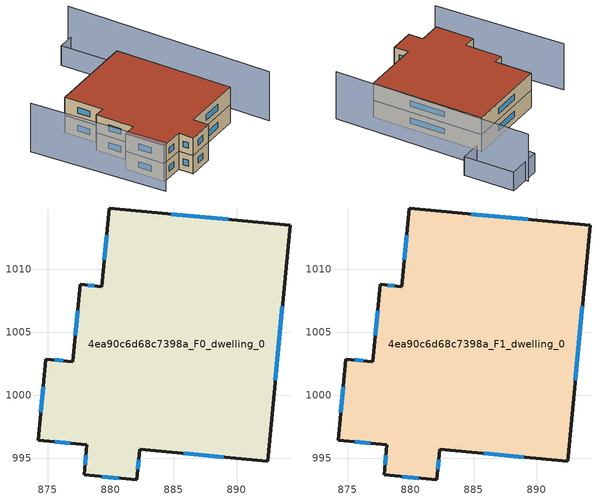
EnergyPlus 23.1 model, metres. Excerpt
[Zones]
4ea90c6d68c7398a_F0_dwelling_0
 floor ground (EU_floor_Construction): 894.23,1013.5 892.47,994.77 882.31,995.73 882.08,993.3 877.9,993.7 878.12,996.09 874.24,996.45 874.85,1002.88 877,1002.67 877.58,1008.8 879.31,1008.63 879.89,1014.85 z0
 wall outside (EU_wall_Construction): 894.23,1013.5 879.89,1014.85 879.31,1008.63 877.58,1008.8 877,1002.67 874.85,1002.88 874.24,996.45 878.12,996.09 877.9,993.7 882.08,993.3 882.31,995.73 892.47,994.77 894.23,1013.5 z0:3
 window (EU_Window_Construction): 889.32,1013.96 884.8,1014.39 / 893.07,1001.18 893.63,1007.08 / 885.79,995.4 888.99,995.1 / 882.16,994.13 882.23,994.9 / 879.33,993.56 880.65,993.44 / 878.05,995.27 877.98,994.51 / 875.57,996.33 876.79,996.21 / 874.64,1000.68 874.45,998.65 / 876.26,1002.74 875.58,1002.81 / 877.38,1006.7 877.2,1004.77 / 878.71,1008.69 878.17,1008.74 / 879.69,1012.72 879.51,1010.76 z1.03:1.97
4ea90c6d68c7398a_F1_dwelling_0
 floor to 4ea90c6d68c7398a_F0_dwelling_0 (EU_floor_Construction): 894.23,1013.5 892.47,994.77 882.31,995.73 882.08,993.3 877.9,993.7 878.12,996.09 874.24,996.45 874.85,1002.88 877,1002.67 877.58,1008.8 879.31,1008.63 879.89,1014.85 z3
 wall outside (EU_wall_Construction): 894.23,1013.5 879.89,1014.85 879.31,1008.63 877.58,1008.8 877,1002.67 874.85,1002.88 874.24,996.45 878.12,996.09 877.9,993.7 882.08,993.3 882.31,995.73 892.47,994.77 894.23,1013.5 z3:6
 window (EU_Window_Construction): 889.32,1013.96 884.8,1014.39 / 893.07,1001.18 893.63,1007.08 / 885.79,995.4 888.99,995.1 / 882.16,994.13 882.23,994.9 / 879.33,993.56 880.65,993.44 / 878.05,995.27 877.98,994.51 / 875.57,996.33 876.79,996.21 / 874.64,1000.68 874.45,998.65 / 876.26,1002.74 875.58,1002.81 / 877.38,1006.7 877.2,1004.77 / 878.71,1008.69 878.17,1008.74 / 879.69,1012.72 879.51,1010.76 z4.03:4.97
 roof outside (EU_roof_Construction): 892.47,994.77 894.23,1013.5 879.89,1014.85 879.31,1008.63 877.58,1008.8 877,1002.67 874.85,1002.88 874.24,996.45 878.12,996.09 877.9,993.7 882.08,993.3 882.31,995.73 z6
shading: 895.32,989.98 898.78,1023.39 z0:8.3; 873.29,1017.1 872.04,995.24 z0:8.1; 895.22,1014.64 896,1023.16 / 896,1023.16 902.12,1022.6 / 902.12,1022.6 901.35,1014.08 / 901.35,1014.08 895.22,1014.64 z0:3.3
[Building]
EU S2 Campaign: North Axis=0; Terrain=City; Solar Distribution=FullExterior
[Site:Location]
Cape.Town.Intl.AP: Latitude=-33.965; Longitude=18.602; Time Zone=2; Elevation=46
[SizingPeriod:WeatherFileDays]
AnnualSizingPeriod: Begin Month=1; Begin Day of Month=1; End Month=12; End Day of Month=31; Day of Week for Start Day=Monday; Use Weather File Daylight Saving Period=No; Use Weather File Rain and Snow Indicators=No
[MATERIAL]
EU_InternalMass_Material: Roughness=MediumRough; Thickness=0.1; Conductivity=1; Density=1800; Specific Heat=900; Thermal Absorptance=0.9; Solar Absorptance=0.7; Visible Absorptance=0.7
[MATERIAL:NOMASS] Roughness=MediumRough; Thermal Absorptance=0.9; Solar Absorptance=0.7; Visible Absorptance=0.7
Name | Thermal Resistance
EU_wall_NoMass | 0.493876
EU_roof_NoMass | 0.449382
EU_floor_NoMass | 1.25
[WINDOWMATERIAL:SIMPLEGLAZINGSYSTEM]
EU_Window_SimpleGlazing: UFactor=4.4; Solar Heat Gain Coefficient=0.85; Visible Transmittance=0.85
[CONSTRUCTION]
EU_wall_Construction: EU_wall_NoMass
EU_roof_Construction: EU_roof_NoMass
EU_floor_Construction: EU_floor_NoMass
EU_Window_Construction: EU_Window_SimpleGlazing
EU_InternalMass_Construction: EU_InternalMass_Material
[ZONE] Type=1; Multiplier=1; Ceiling Height=autocalculate; Volume=951.108; Floor Area=autocalculate; Part of Total Floor Area=Yes
4ea90c6d68c7398a_F0_dwelling_0; 4ea90c6d68c7398a_F1_dwelling_0
[INTERNALMASS] Construction=EU_InternalMass_Construction; Surface Area=317.036
Name | Zone or ZoneList
4ea90c6d68c7398a_F0_dwelling_0_EU_InternalMass | 4ea90c6d68c7398a_F0_dwelling_0
4ea90c6d68c7398a_F1_dwelling_0_EU_InternalMass | 4ea90c6d68c7398a_F1_dwelling_0
[OTHEREQUIPMENT] Fuel Type=Electricity; Design Level Calculation Method=Watts/Area; Power per Zone Floor Area=1; Fraction Latent=0; Fraction Radiant=0; Fraction Lost=0; Carbon Dioxide Generation Rate=0; EndUse Subcategory=EU_Step8_InternalGains
Name | Zone or ZoneList or Space or SpaceList | Schedule
EU_Step8_InternalGain_4ea90c6d68c7398a_F0_dwelling_0_f000 | 4ea90c6d68c7398a_F0_dwelling_0 | EU_Step8_GainSchedule_4ea90c6d68c7398a_F0_dwelling_0_f000
EU_Step8_InternalGain_4ea90c6d68c7398a_F1_dwelling_0_f000 | 4ea90c6d68c7398a_F1_dwelling_0 | EU_Step8_GainSchedule_4ea90c6d68c7398a_F1_dwelling_0_f000
[ZONEVENTILATION:DESIGNFLOWRATE] Schedule=EU_AlwaysOn; Design Flow Rate Calculation Method=AirChanges/Hour; Air Changes per Hour=0.64; Ventilation Type=Natural; Fan Pressure Rise=0; Fan Total Efficiency=1; Constant Term Coefficient=1; Temperature Term Coefficient=0; Velocity Term Coefficient=0; Velocity Squared Term Coefficient=0; Minimum Indoor Temperature=-100; Maximum Indoor Temperature=100; Delta Temperature=-100; Minimum Outdoor Temperature=-100; Maximum Outdoor Temperature=100; Maximum Wind Speed=40
Name | Zone or ZoneList or Space or SpaceList
EU_ConstantAir_4ea90c6d68c7398a_F0_dwelling_0 | 4ea90c6d68c7398a_F0_dwelling_0
EU_ConstantAir_4ea90c6d68c7398a_F1_dwelling_0 | 4ea90c6d68c7398a_F1_dwelling_0
[HVACTEMPLATE:THERMOSTAT] Constant Heating Setpoint=20; Constant Cooling Setpoint=50
EU_HeatOnly_4ea90c6d68c7398a_F0_dwelling_0; EU_HeatOnly_4ea90c6d68c7398a_F1_dwelling_0
[HVACTEMPLATE:ZONE:IDEALLOADSAIRSYSTEM] System Availability Schedule=EU_AlwaysOn; Maximum Heating Supply Air Temperature=50; Minimum Cooling Supply Air Temperature=13; Maximum Heating Supply Air Humidity Ratio=0.0156; Minimum Cooling Supply Air Humidity Ratio=0.0077; Heating Limit=NoLimit; Cooling Limit=NoLimit; Heating Availability Schedule=EU_AlwaysOn; Cooling Availability Schedule=EU_CoolingOff; Dehumidification Control Type=ConstantSensibleHeatRatio; Cooling Sensible Heat Ratio=0.7; Dehumidification Setpoint=60; Humidification Control Type=None; Humidification Setpoint=30; Outdoor Air Method=None; Outdoor Air Flow Rate per Person=0.00944; Outdoor Air Flow Rate per Zone Floor Area=0; Outdoor Air Flow Rate per Zone=0; Demand Controlled Ventilation Type=None; Outdoor Air Economizer Type=NoEconomizer; Heat Recovery Type=None; Sensible Heat Recovery Effectiveness=0.7; Latent Heat Recovery Effectiveness=0.65
Name | Template Thermostat
4ea90c6d68c7398a_F0_dwelling_0 | EU_HeatOnly_4ea90c6d68c7398a_F0_dwelling_0
4ea90c6d68c7398a_F1_dwelling_0 | EU_HeatOnly_4ea90c6d68c7398a_F1_dwelling_0
[SIZING:ZONE] Zone Cooling Design Supply Air Temperature Input Method=SupplyAirTemperature; Zone Cooling Design Supply Air Temperature=13; Zone Heating Design Supply Air Temperature Input Method=SupplyAirTemperature; Zone Heating Design Supply Air Temperature=50; Zone Cooling Design Supply Air Humidity Ratio=0.008; Zone Heating Design Supply Air Humidity Ratio=0.008; Cooling Design Air Flow Method=DesignDay; Cooling Design Air Flow Rate=0; Cooling Minimum Air Flow per Zone Floor Area=0.000762; Cooling Minimum Air Flow=0; Cooling Minimum Air Flow Fraction=0.2; Heating Design Air Flow Method=DesignDay; Heating Design Air Flow Rate=0; Heating Maximum Air Flow per Zone Floor Area=0.002032; Heating Maximum Air Flow=0.141576; Heating Maximum Air Flow Fraction=0.3; Account for Dedicated Outdoor Air System=No; Dedicated Outdoor Air System Control Strategy=NeutralSupplyAir; Dedicated Outdoor Air Low Setpoint Temperature for Design=autosize; Dedicated Outdoor Air High Setpoint Temperature for Design=autosize; Zone Load Sizing Method=Sensible Load Only No Latent Load; Zone Latent Cooling Design Supply Air Humidity Ratio Input Method=HumidityRatioDifference; Zone Cooling Design Supply Air Humidity Ratio Difference=0.005; Zone Latent Heating Design Supply Air Humidity Ratio Input Method=HumidityRatioDifference; Zone Humidification Design Supply Air Humidity Ratio Difference=0.005
4ea90c6d68c7398a_F0_dwelling_0; 4ea90c6d68c7398a_F1_dwelling_0
[SCHEDULE:CONSTANT]
Name | Hourly Value
EU_AlwaysOn | 1
EU_CoolingOff | 0
[SCHEDULE:FILE] Column Number=1; Rows to Skip at Top=0; Number of Hours of Data=8760; Column Separator=Comma; Interpolate to Timestep=No; Minutes per Item=60; Adjust Schedule for Daylight Savings=Yes
Name | File
EU_Step8_GainSchedule_4ea90c6d68c7398a_F0_dwelling_0_f000 | ../../schedules/4ea90c6d68c7398a/4ea90c6d68c7398a_F0_dwelling_0_f000_gain.csv
EU_Step8_GainSchedule_4ea90c6d68c7398a_F1_dwelling_0_f000 | ../../schedules/4ea90c6d68c7398a/4ea90c6d68c7398a_F1_dwelling_0_f000_gain.csv
